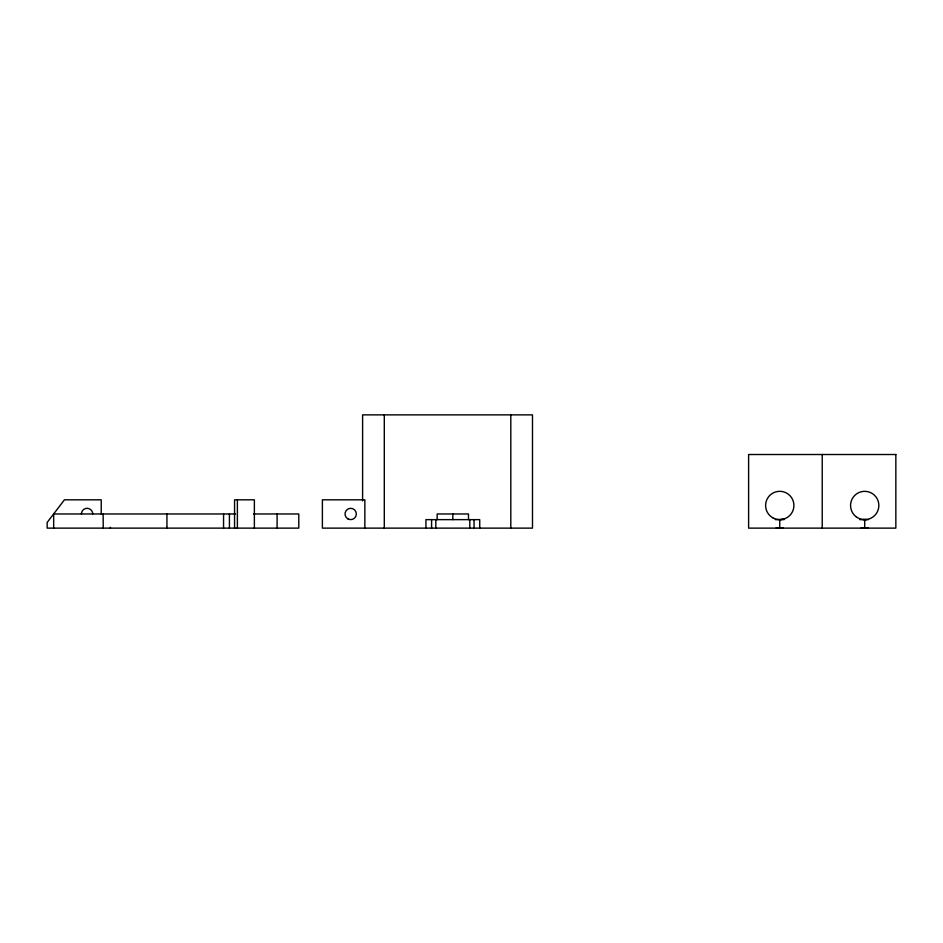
<?xml version="1.0" encoding="UTF-8"?>
<svg xmlns="http://www.w3.org/2000/svg" width="943" height="943" viewBox="0 0 943 943"><rect width="100%" height="100%" fill="white"/><g stroke="black" fill="none" stroke-linecap="round" stroke-linejoin="round"><path stroke-width="1.41" d="M779.531 519.628L783.197 519.216M235.585 513.97L53.668 513.97L53.668 528.127M253.49 513.97L298.79 513.97L298.79 528.127L47.15 528.127L47.15 522.469L64.419 499.814L101.231 499.814L101.231 513.97M775.335 519.628L784.128 519.605M859.792 519.628L868.515 519.628M862.845 519.51L866.546 519.51M864.707 519.51L864.707 528.127M822.225 454.514L822.225 528.127M779.755 519.605L779.755 528.127M510.8 414.873L510.8 528.127M479.728 528.127L479.728 519.64L425.93 519.64L425.93 528.127M474.058 519.64L474.058 528.127M469.814 519.64L469.814 528.127M468.482 519.64L468.482 513.97L437.163 513.97L437.163 519.64M452.829 513.97L452.829 519.64M435.831 519.64L435.831 528.127M431.588 519.64L431.588 528.127M384.296 414.873L384.296 528.127M364.858 528.127L364.858 499.814L322.388 499.814L322.388 528.127L532.489 528.127L532.489 414.873L362.607 414.873L362.607 500.851M277.101 513.97L277.101 528.127M254.374 528.127L254.374 499.814L234.559 499.814L234.559 528.127M237.388 499.814L237.388 528.127M229.42 513.97L229.42 528.127M223.562 513.97L223.562 528.127M166.935 513.97L166.935 528.127M166.852 527.278L166.84 528.127M110.402 527.278L110.402 528.127M103.129 513.97L103.235 528.127M81.416 513.97A5.658 5.658 0 0 1 87.074 508.312A5.658 5.658 0 0 1 92.732 513.97M868.255 527.856A22.656 22.656 0 0 1 861.159 527.856M783.303 527.856A22.656 22.656 0 0 1 776.207 527.856M895.85 454.514L748.612 454.514L748.612 528.127L895.85 528.127L895.85 454.514M347.861 518.874A5.658 5.658 0 0 0 356.36 513.97A5.658 5.658 0 0 0 347.861 509.067A5.658 5.658 0 0 0 347.861 518.874M772.682 517.742A14.157 14.157 0 0 0 793.912 505.483A14.157 14.157 0 0 0 772.682 493.213A14.157 14.157 0 0 0 772.682 517.742M856.079 516.705A14.157 14.157 0 0 0 878.735 507.334A14.157 14.157 0 0 0 859.297 492.399A14.157 14.157 0 0 0 856.079 516.705"/></g></svg>
